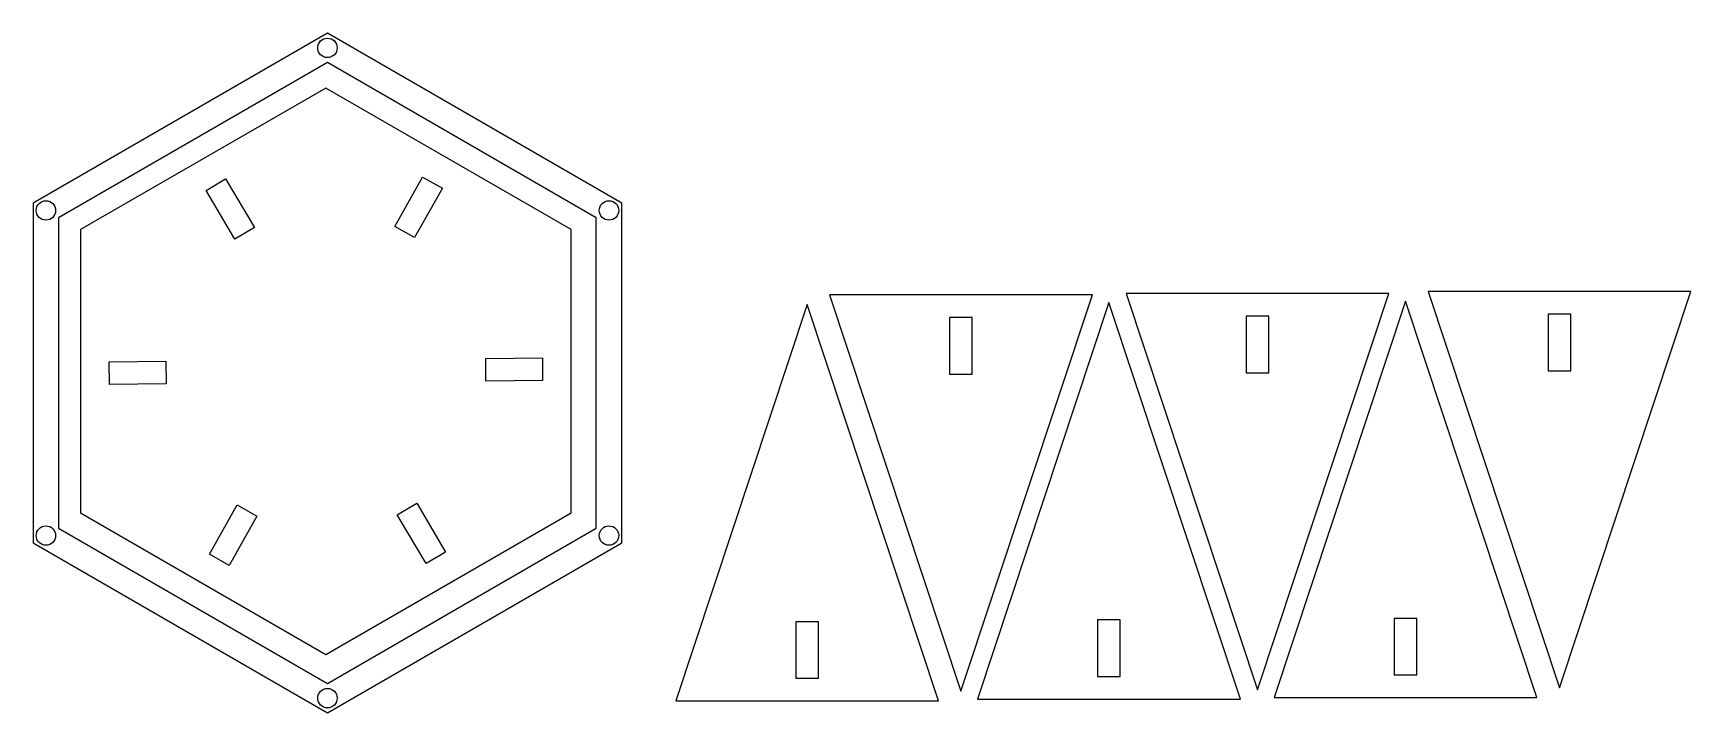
# Model space of a CAD drawing. Header units: inches. Extents: x 1.75 to 9.06, y 6.57 to 9.57.
import ezdxf

# ---------------------------------------------------------------- set-up
doc = ezdxf.new("R2010")
doc.units = ezdxf.units.IN
doc.header["$MEASUREMENT"] = 0

msp = doc.modelspace()

# ---------------------------------------------------------------- linework, layer by layer
at = {"color": 1, "linetype": 'Continuous', "lineweight": 25}
for p, q in [((3.045, 9.5706), (1.746, 8.8206)), ((4.344, 8.8206), (3.045, 9.5706)), ((3.045, 9.4406), (1.8585, 8.7556)), ((4.2315, 8.7556), (3.045, 9.4406)), ((3.038, 9.3284), (1.9554, 8.7034)), ((4.1205, 8.7034), (3.038, 9.3284)), ((2.5095, 8.8767), (2.5957, 8.9275)), ((2.5957, 8.9275), (2.7226, 8.7121)), ((3.342, 8.7176), (3.4651, 8.9352)), ((3.4651, 8.9352), (3.5521, 8.886)), ((2.6365, 8.6613), (2.5095, 8.8767)), ((3.5521, 8.886), (3.429, 8.6684)), ((1.746, 8.8206), (1.746, 7.3206)), ((4.344, 7.3206), (4.344, 8.8206)), ((1.8585, 8.7556), (1.8585, 7.3856)), ((2.7226, 8.7121), (2.6365, 8.6613)), ((3.429, 8.6684), (3.342, 8.7176)), ((4.2315, 7.3856), (4.2315, 8.7556)), ((1.9554, 8.7034), (1.9554, 7.4534)), ((4.1205, 7.4534), (4.1205, 8.7034)), ((6.4212, 8.4156), (5.2612, 8.4156)), ((5.2612, 8.4156), (5.8412, 6.6656)), ((5.8412, 6.6656), (6.4212, 8.4156)), ((6.5705, 8.4219), (7.1505, 6.6719)), ((7.7305, 8.4219), (6.5705, 8.4219)), ((7.1505, 6.6719), (7.7305, 8.4219)), ((7.903, 8.4304), (8.483, 6.6804)), ((9.063, 8.4304), (7.903, 8.4304)), ((8.483, 6.6804), (9.063, 8.4304)), ((5.162, 8.373), (4.582, 6.623)), ((5.742, 6.623), (5.162, 8.373)), ((6.4945, 8.3814), (5.9145, 6.6314)), ((7.0745, 6.6314), (6.4945, 8.3814)), ((7.8037, 8.3877), (7.2237, 6.6377)), ((8.3837, 6.6377), (7.8037, 8.3877)), ((5.7912, 8.3156), (5.7912, 8.0656)), ((5.8912, 8.3156), (5.7912, 8.3156)), ((5.8912, 8.0656), (5.8912, 8.3156)), ((7.1005, 8.3219), (7.1005, 8.0719)), ((7.2005, 8.3219), (7.1005, 8.3219)), ((7.2005, 8.0719), (7.2005, 8.3219)), ((8.433, 8.3304), (8.433, 8.0804)), ((8.533, 8.3304), (8.433, 8.3304)), ((8.533, 8.0804), (8.533, 8.3304)), ((2.0815, 8.1199), (2.3315, 8.1222)), ((2.3315, 8.1222), (2.3324, 8.0222)), ((3.7435, 8.1347), (3.9935, 8.137)), ((3.7444, 8.0347), (3.7435, 8.1347)), ((3.9935, 8.137), (3.9944, 8.037)), ((2.0824, 8.0199), (2.0815, 8.1199)), ((5.7912, 8.0656), (5.8912, 8.0656)), ((7.1005, 8.0719), (7.2005, 8.0719)), ((8.433, 8.0804), (8.533, 8.0804)), ((2.3324, 8.0222), (2.0824, 8.0199)), ((3.9944, 8.037), (3.7444, 8.0347)), ((2.5238, 7.2709), (2.6469, 7.4885)), ((2.6469, 7.4885), (2.7339, 7.4393)), ((3.3533, 7.4448), (3.4395, 7.4956)), ((3.4395, 7.4956), (3.5664, 7.2802)), ((1.9554, 7.4534), (3.038, 6.8284)), ((2.7339, 7.4393), (2.6109, 7.2217)), ((3.038, 6.8284), (4.1205, 7.4534)), ((3.4803, 7.2294), (3.3533, 7.4448)), ((1.746, 7.3206), (3.045, 6.5706)), ((1.8585, 7.3856), (3.045, 6.7006)), ((3.045, 6.7006), (4.2315, 7.3856)), ((3.045, 6.5706), (4.344, 7.3206)), ((2.6109, 7.2217), (2.5238, 7.2709)), ((3.5664, 7.2802), (3.4803, 7.2294)), ((5.212, 6.973), (5.112, 6.973)), ((5.112, 6.973), (5.112, 6.723)), ((5.212, 6.723), (5.212, 6.973)), ((6.5445, 6.9814), (6.4445, 6.9814)), ((6.4445, 6.9814), (6.4445, 6.7314)), ((6.5445, 6.7314), (6.5445, 6.9814)), ((7.8537, 6.9877), (7.7537, 6.9877)), ((7.7537, 6.9877), (7.7537, 6.7377)), ((7.8537, 6.7377), (7.8537, 6.9877)), ((7.7537, 6.7377), (7.8537, 6.7377)), ((5.112, 6.723), (5.212, 6.723)), ((6.4445, 6.7314), (6.5445, 6.7314)), ((4.582, 6.623), (5.742, 6.623)), ((5.9145, 6.6314), (7.0745, 6.6314)), ((7.2237, 6.6377), (8.3837, 6.6377))]:
    msp.add_line(p, q, dxfattribs=at)
for centre in [(3.045, 9.5056), (1.8023, 8.7881), (4.2877, 8.7881), (1.8023, 7.3531), (4.2877, 7.3531), (3.045, 6.6356)]:
    msp.add_circle(centre, 0.043, dxfattribs=at)

doc.saveas('drawing.dxf')
